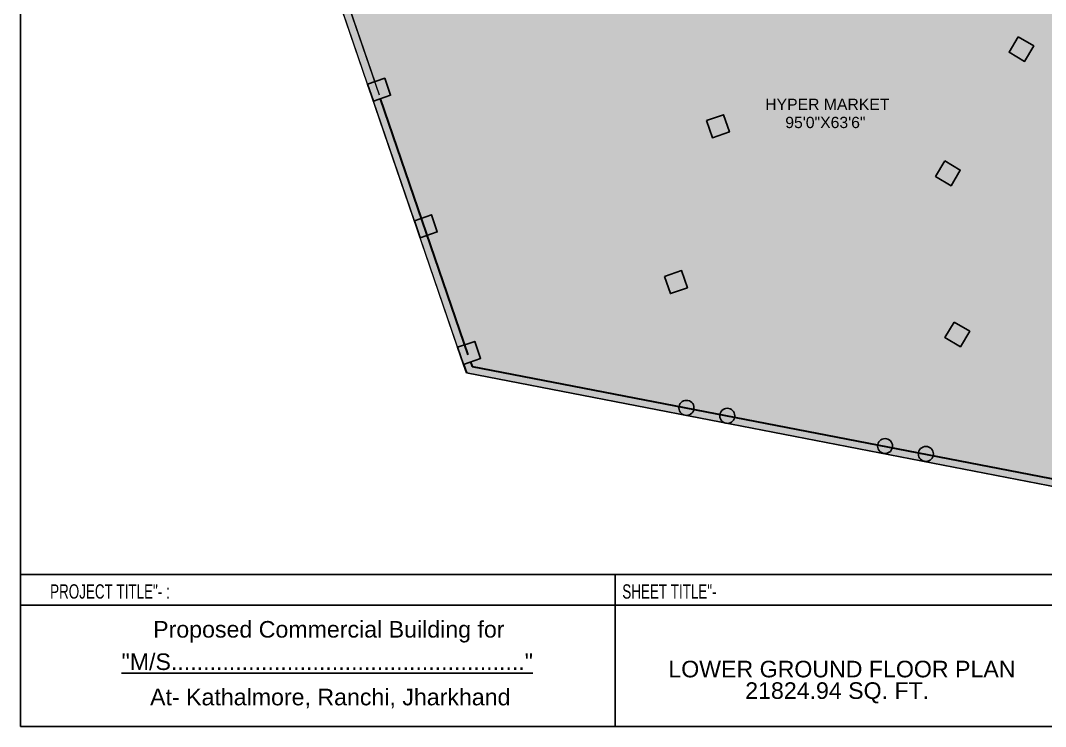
# Model space of a CAD drawing. Header units: inches. Extents: x -13956017 to 293115509, y -946740 to -305538.
# Drawn here: x 1196797 to 1198161, y -918230 to -917291 of the extents above; entities that cross this region are included whole.
import ezdxf
from ezdxf.enums import TextEntityAlignment as Align

# ---------------------------------------------------------------- set-up
doc = ezdxf.new("R2010")
doc.units = ezdxf.units.IN
doc.header["$LTSCALE"] = 6
for name, color, linetype, lineweight in [('column', 240, 'Continuous', 25), ('W', 250, 'Continuous', 5), ('wall', 7, 'Continuous', 30), ('wall high', 7, 'Continuous', 30)]:
    doc.layers.add(name, color=color, linetype=linetype, lineweight=lineweight)
doc.layers.add('WAL', color=7, linetype='Continuous')
doc.styles.add('ARI', font='arial.ttf')
doc.styles.add('style2', font='eurr____.ttf')

msp = doc.modelspace()

# ---------------------------------------------------------------- hatches: boundary and pattern name
at = {"layer": 'column', "ltscale": 10}
h = msp.add_hatch(color=256, dxfattribs=at)
h.dxf.hatch_style = 1
h.paths.add_polyline_path([(1198124.9, -917312.9), (1198145.5, -917325.1), (1198133.3, -917345.8), (1198112.6, -917333.6)])
h = msp.add_hatch(color=256, dxfattribs=at)
h.dxf.hatch_style = 1
h.paths.add_polyline_path([(1197259, -917375.9), (1197281.7, -917368.1), (1197289.5, -917390.8), (1197266.8, -917398.6)])
h = msp.add_hatch(color=256, dxfattribs=at)
h.dxf.hatch_style = 1
h.paths.add_polyline_path([(1197710.1, -917424.5), (1197732.8, -917416.7), (1197740.5, -917439.5), (1197717.8, -917447.2)])
h = msp.add_hatch(color=256, dxfattribs=at)
h.dxf.hatch_style = 1
h.paths.add_polyline_path([(1198027, -917478.1), (1198047.7, -917490.3), (1198035.4, -917511), (1198014.8, -917498.7)])
h = msp.add_hatch(color=256, dxfattribs=at)
h.dxf.hatch_style = 1
h.paths.add_polyline_path([(1197321.2, -917557.6), (1197343.9, -917549.8), (1197351.7, -917572.5), (1197329, -917580.3)])
h = msp.add_hatch(color=256, dxfattribs=at)
h.dxf.hatch_style = 1
h.paths.add_polyline_path([(1197654.1, -917631.8), (1197676.8, -917624), (1197684.6, -917646.7), (1197661.9, -917654.5)])
h = msp.add_hatch(color=256, dxfattribs=at)
h.dxf.hatch_style = 1
h.paths.add_polyline_path([(1198039.5, -917692.4), (1198060.2, -917704.6), (1198047.9, -917725.3), (1198027.3, -917713.1)])
h = msp.add_hatch(color=256, dxfattribs=at)
h.dxf.hatch_style = 1
h.paths.add_polyline_path([(1197378.8, -917726), (1197401.5, -917718.2), (1197409.3, -917740.9), (1197386.6, -917748.7)])
h = msp.add_hatch(color=256, dxfattribs=at)
h.dxf.hatch_style = 1
edge = h.paths.add_edge_path()
edge.add_arc((1197683.3, -917806.6), 10, 0, 360)
h = msp.add_hatch(color=256, dxfattribs=at)
h.dxf.hatch_style = 1
edge = h.paths.add_edge_path()
edge.add_arc((1197737.6, -917817.2), 10, 0, 360)
h = msp.add_hatch(color=256, dxfattribs=at)
h.dxf.hatch_style = 1
edge = h.paths.add_edge_path()
edge.add_arc((1197947.6, -917857.4), 10, 0, 360)
h = msp.add_hatch(color=256, dxfattribs=at)
h.dxf.hatch_style = 1
edge = h.paths.add_edge_path()
edge.add_arc((1198001.9, -917867.9), 10, 0, 360)
at = {"layer": 'W', "ltscale": 10}
h = msp.add_hatch(color=256, dxfattribs=at)
h.dxf.hatch_style = 1
h.paths.add_polyline_path([(1198490.5, -917529.5), (1198572.6, -917391), (1198581.2, -917396.1), (1198499.1, -917534.6)])
h.paths.add_polyline_path([(1198392.7, -917694.7), (1198478.3, -917550.2), (1198486.9, -917555.3), (1198401.3, -917699.8)])
h.paths.add_polyline_path([(1198301.9, -917847.9), (1198380.4, -917715.4), (1198389, -917720.5), (1198310.5, -917853)])
h.paths.add_polyline_path([(1197386.6, -917748.7), (1197396, -917745.4), (1197398.1, -917751.4), (1198260.2, -917918.3), (1198289.7, -917868.5), (1198298.3, -917873.6), (1198265.2, -917929.5), (1197390.5, -917760.1)])
h.paths.add_polyline_path([(1197329, -917580.3), (1197338.4, -917577), (1197388.3, -917722.7), (1197378.8, -917726)])
h.paths.add_polyline_path([(1197266.8, -917398.6), (1197276.3, -917395.4), (1197330.7, -917554.3), (1197321.2, -917557.6)])
h.paths.add_polyline_path([(1197206.9, -917223.6), (1197216.4, -917220.3), (1197268.5, -917372.7), (1197259, -917375.9)])
at = {"layer": 'WAL', "lineweight": 9, "ltscale": 100, "true_color": 0xd3b996}
h = msp.add_hatch(color=253, dxfattribs=at)
h.dxf.hatch_style = 1
h.paths.add_polyline_path([(1197216.4, -917220.3), (1197740.8, -917040.9), (1198102.9, -917112.7), (1198572.6, -917391), (1198260.2, -917918.3), (1197398.1, -917751.4)])

# ---------------------------------------------------------------- linework, layer by layer
at = {"layer": 'column', "ltscale": 10, "elevation": 3969.1}
for points in [[(1198124.9, -917312.9), (1198145.5, -917325.1), (1198133.3, -917345.8), (1198112.6, -917333.6), (1198124.9, -917312.9)], [(1197259, -917375.9), (1197281.7, -917368.1), (1197289.5, -917390.8), (1197266.8, -917398.6), (1197259, -917375.9)], [(1197710.1, -917424.5), (1197732.8, -917416.7), (1197740.5, -917439.5), (1197717.8, -917447.2), (1197710.1, -917424.5)], [(1198027, -917478.1), (1198047.7, -917490.3), (1198035.4, -917511), (1198014.8, -917498.7), (1198027, -917478.1)], [(1197321.2, -917557.6), (1197343.9, -917549.8), (1197351.7, -917572.5), (1197329, -917580.3), (1197321.2, -917557.6)], [(1197654.1, -917631.8), (1197676.8, -917624), (1197684.6, -917646.7), (1197661.9, -917654.5), (1197654.1, -917631.8)], [(1198039.5, -917692.4), (1198060.2, -917704.6), (1198047.9, -917725.3), (1198027.3, -917713.1), (1198039.5, -917692.4)], [(1197378.8, -917726), (1197401.5, -917718.2), (1197409.3, -917740.9), (1197386.6, -917748.7), (1197378.8, -917726)]]:
    msp.add_lwpolyline(points, dxfattribs=at)
at = {"layer": 'column', "ltscale": 10}
for centre in [(1197683.3, -917806.6, 3969.1), (1197737.6, -917817.2, 3969.1), (1197947.6, -917857.4, 3969.1), (1198001.9, -917867.9, 3969.1)]:
    msp.add_circle(centre, 10, dxfattribs=at)
at = {"layer": 'W', "ltscale": 10}
for p, q in [((1197386.6, -917748.7, 3969.1), (1197082, -916858.4, 3969.1)), ((1197274.6, -917390.6, 3969.1), (1197216.4, -917220.3, 3969.1)), ((1197390.5, -917760.1, 3969.1), (1198265.2, -917929.5, 3969.1))]:
    msp.add_line(p, q, dxfattribs=at)
at = {"layer": 'W', "lineweight": 30, "ltscale": 10}
for p, q in [((1197392.8, -917736, 3969.1), (1197276.3, -917395.4, 3969.1)), ((1197386.6, -917748.7, 7938.2), (1197390.5, -917760.1, 7938.2)), ((1197396, -917745.4, 7938.2), (1197398.1, -917751.4, 7938.2)), ((1197398.1, -917751.4, 3969.1), (1198260.2, -917918.3, 3969.1))]:
    msp.add_line(p, q, dxfattribs=at)
at = {"layer": 'W', "lineweight": 5, "ltscale": 20}
msp.add_line((1196797.1, -918028.3), (1197535.8, -918028.3), dxfattribs=at)
at = {"layer": 'W', "ltscale": 10}
for points, elevation in [([(1197206.9, -917223.6), (1197216.4, -917220.3), (1197268.5, -917372.7), (1197259, -917375.9)], 3969.1), ([(1197266.8, -917398.6), (1197276.3, -917395.4), (1197330.7, -917554.3), (1197321.2, -917557.6)], 3969.1), ([(1197329, -917580.3), (1197338.4, -917577), (1197388.3, -917722.7), (1197378.8, -917726)], 3969.1), ([(1197386.6, -917748.7), (1197396, -917745.4), (1197398.1, -917751.4), (1198260.2, -917918.3), (1198289.7, -917868.5), (1198298.3, -917873.6), (1198265.2, -917929.5), (1197390.5, -917760.1)], 7938.2)]:
    msp.add_lwpolyline(points, close=True, dxfattribs=dict(at, elevation=elevation))
at = {"layer": 'wall high', "lineweight": 25}
for p, q in [((1196797.1, -918028.3), (1198596.5, -918028.3)), ((1196797.1, -918028.3), (1198596.5, -918028.3)), ((1196797.1, -918028.3), (1198596.5, -918028.3)), ((1196797.1, -918028.3), (1198596.5, -918028.3)), ((1196797.1, -918028.3), (1196797.1, -918230.5)), ((1198596.5, -918028.3), (1196797.1, -918028.3)), ((1197588.3, -918028.3), (1197588.3, -918230.5)), ((1196797.1, -918069.1), (1196885.3, -918069.1)), ((1196885.3, -918069.1), (1198176.6, -918069.1)), ((1196797.1, -918230.5), (1198596.5, -918230.5))]:
    msp.add_line(p, q, dxfattribs=at)
for points in [[(1196797.1, -915473), (1199103, -915473), (1199103, -918028.3), (1196797.1, -918028.3)], [(1196797.1, -918230.5), (1198596.5, -918230.5), (1198596.5, -918028.3), (1196797.1, -918028.3)]]:
    msp.add_lwpolyline(points, close=True, dxfattribs=at)

# ---------------------------------------------------------------- texts
at = {"layer": 'wall', "lineweight": 25, "style": 'ARI'}
for s, p in [('HYPER MARKET', (1197788.1, -917410.3, -3969.1)), ('95\'0"X63\'6"', (1197814.8, -917434.4, -3969.1))]:
    msp.add_text(s, height=15, dxfattribs=at).set_placement(p)
at = {"layer": 'wall', "style": 'ARI'}
for s, p in [('Proposed Commercial Building for', (1197207.4, -918101.2)), ('At- Kathalmore, Ranchi, Jharkhand', (1197209.3, -918191.3))]:
    msp.add_text(s, height=22.059, rotation=0.0024, dxfattribs=at).set_placement(p, align=Align.MIDDLE_CENTER)
at = {"layer": 'wall high', "lineweight": 25, "style": 'style2', "width": 0.7}
for s, p in [('PROJECT TITLE"- :', (1196836.5, -918060.4)), ('SHEET TITLE"-', (1197597.9, -918060.4))]:
    msp.add_text(s, height=19.086, rotation=360, dxfattribs=at).set_placement(p)
at = {"layer": 'wall high', "lineweight": 25, "style": 'ARI'}
msp.add_text('%%U"M/S......................................................."', height=22.059, rotation=0.0024, dxfattribs=at).set_placement((1197205.3, -918144.3), align=Align.MIDDLE_CENTER)
msp.add_text('LOWER GROUND FLOOR PLAN', height=22.044, rotation=0.0024, dxfattribs=at).set_placement((1197659.2, -918165.1))
at = {"layer": 'wall high', "lineweight": 25, "insert": (1197761.5, -918171.7), "char_height": 22.044, "width": 359.81, "attachment_point": 1, "rotation": 0.0024, "style": 'ARI'}
msp.add_mtext('21824.94 SQ. FT. ', dxfattribs=at)

doc.saveas('drawing.dxf')
